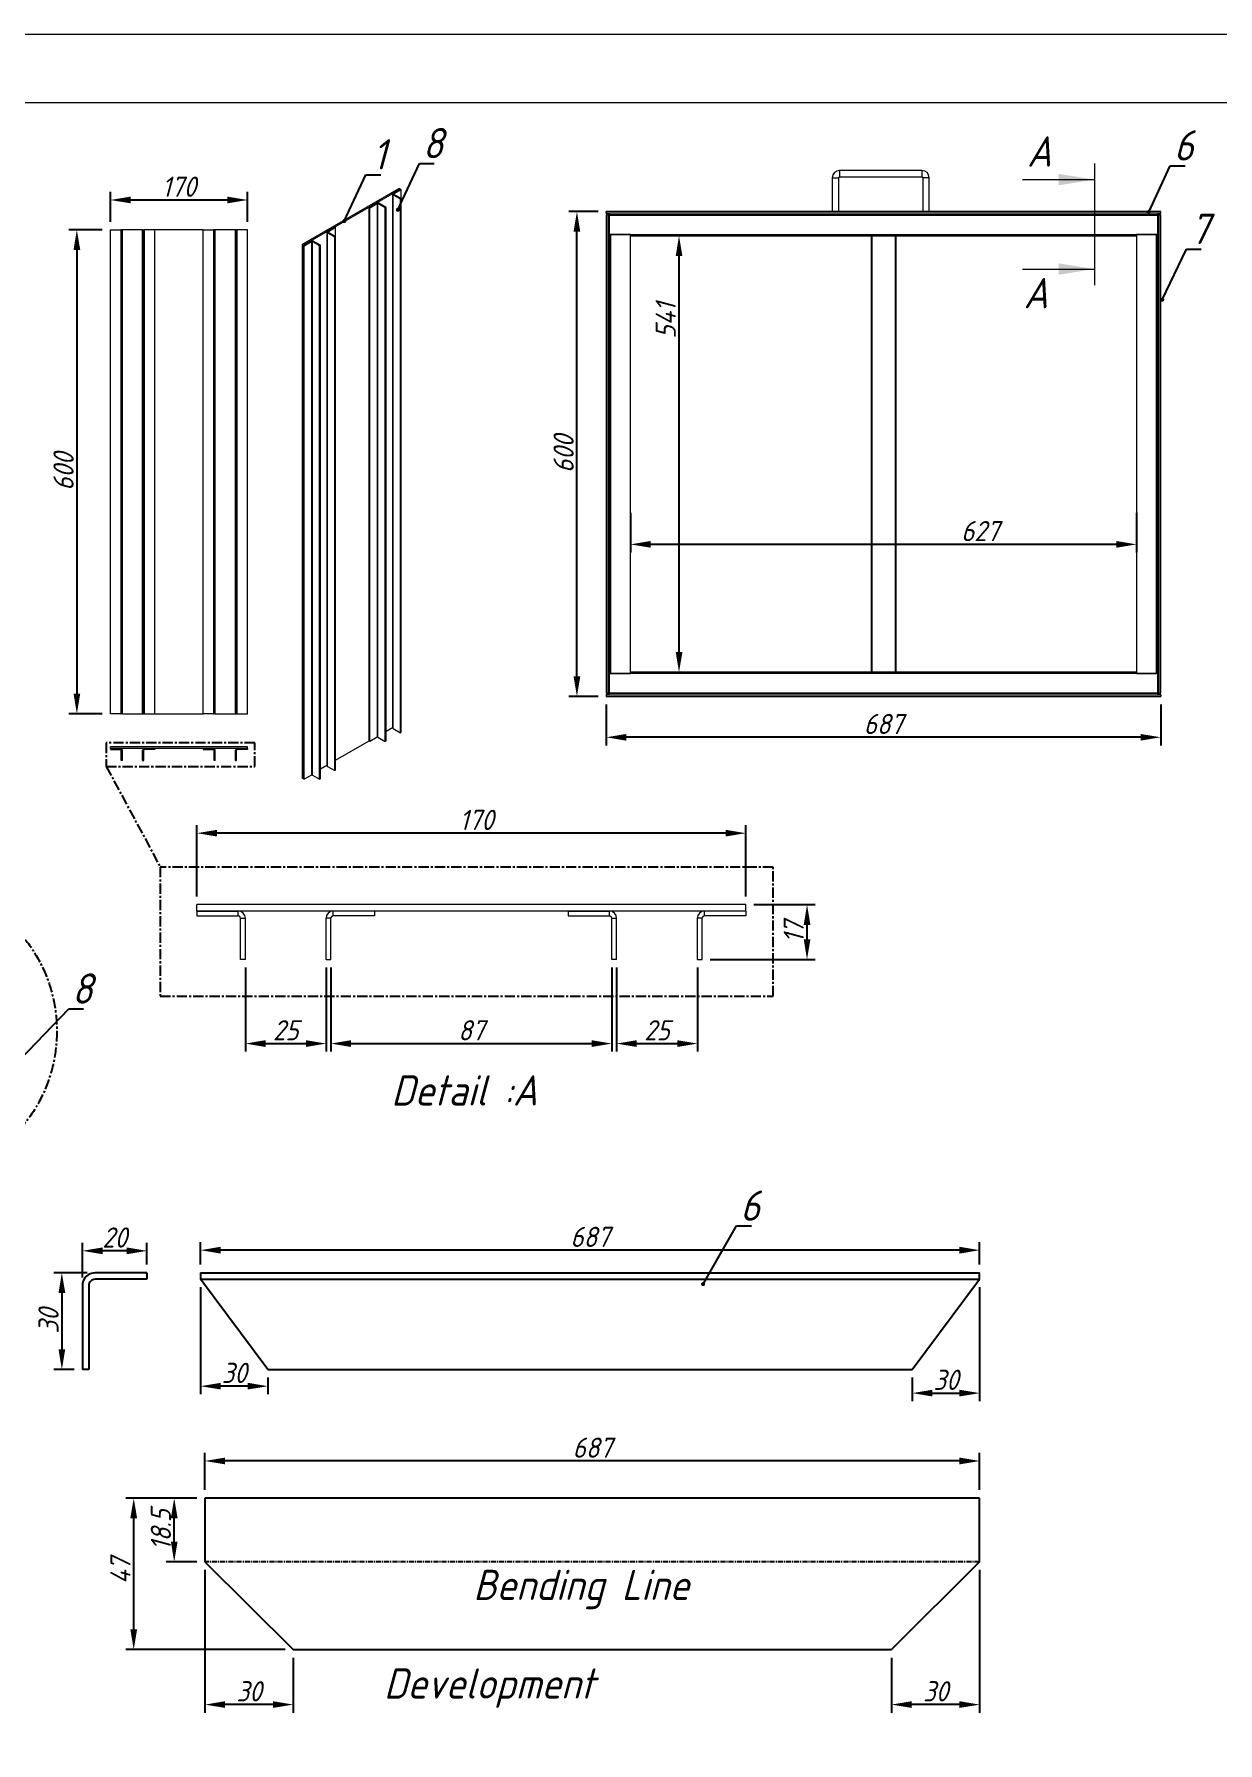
# Model space of a CAD drawing. Header units: millimetres. Extents: x -9597 to 2270, y 2583 to 7749.
# Drawn here: x -8324 to -6857, y 5631 to 7749 of the extents above; entities that cross this region are included whole.
import ezdxf

# ---------------------------------------------------------------- set-up
doc = ezdxf.new("R2010")
doc.units = ezdxf.units.MM
for name, pattern in [('CENTER', [10.16, 6.35, -1.27, 1.27, -1.27]), ('CENTERX2', [20.32, 12.7, -2.54, 2.54, -2.54]), ('SLD-Solid', [0])]:
    doc.linetypes.add(name, pattern=pattern)
doc.styles.add('GENISO', font='geniso.shx', dxfattribs={"oblique": 15})
doc.dimstyles.new('Scale', dxfattribs={"dimscale": 10, "dimtxt": 2.5, "dimasz": 2.5, "dimexe": 1, "dimexo": 1, "dimgap": 0.4, "dimtad": 1, "dimdec": 0, "dimzin": 0, "dimtxsty": 'GENISO', "dimcen": 2.5, "dimclrd": 1, "dimclre": 1, "dimclrt": 256, "dimadec": 0, "dimazin": 0, "dimtfac": 1, "dimtdec": 0, "dimtmove": 0, "dimatfit": 3, "dimfxl": 1, "dimtzin": 0, "dimlwd": -1, "dimlwe": -1, "dimarcsym": 0})
doc.dimstyles.new('Scale 4B1', dxfattribs={"dimscale": 10, "dimtxt": 2.5, "dimasz": 2.5, "dimexe": 1, "dimexo": 1, "dimgap": 0.4, "dimtad": 1, "dimdec": 0, "dimlfac": 0.25, "dimzin": 0, "dimtxsty": 'GENISO', "dimcen": 2.5, "dimclrd": 1, "dimclre": 1, "dimclrt": 256, "dimadec": 0, "dimazin": 0, "dimtfac": 1, "dimtdec": 0, "dimtmove": 0, "dimatfit": 3, "dimfxl": 1, "dimtzin": 0, "dimlwd": -1, "dimlwe": -1, "dimarcsym": 0})
doc.dimstyles.new('Scale 4B11', dxfattribs={"dimscale": 10, "dimtxt": 2.5, "dimasz": 2.5, "dimexe": 1, "dimexo": 1, "dimgap": 0.4, "dimtad": 1, "dimdec": 0, "dimlfac": 0.25, "dimzin": 0, "dimtxsty": 'GENISO', "dimcen": 2.5, "dimclrd": 1, "dimclre": 1, "dimclrt": 256, "dimadec": 0, "dimazin": 0, "dimtfac": 1, "dimtdec": 0, "dimtmove": 0, "dimatfit": 3, "dimfxl": 1, "dimtzin": 0, "dimlwd": -1, "dimlwe": -1, "dimarcsym": 0})
doc.dimstyles.new('Scale 5B1', dxfattribs={"dimscale": 10, "dimtxt": 2.5, "dimasz": 2.5, "dimexe": 1, "dimexo": 1, "dimgap": 0.4, "dimtad": 1, "dimdec": 0, "dimlfac": 0.2, "dimzin": 0, "dimtxsty": 'GENISO', "dimcen": 2.5, "dimclrd": 1, "dimclre": 1, "dimclrt": 256, "dimadec": 0, "dimazin": 0, "dimtfac": 1, "dimtdec": 0, "dimtmove": 0, "dimatfit": 3, "dimfxl": 1, "dimtzin": 0, "dimlwd": -1, "dimlwe": -1, "dimarcsym": 0})

# ---------------------------------------------------------------- blocks, each defined once
blk = doc.blocks.new('*D24')
at = {"color": 1, "transparency": 16777216}
for p, q in [((-8062.2, 6591.9), (-8062.2, 6487.7)), ((-7962.2, 6591.9), (-7962.2, 6487.7)), ((-8037.2, 6497.7), (-7987.2, 6497.7))]:
    blk.add_line(p, q, dxfattribs=at)
for points in [[(-8037.2, 6501.9), (-8037.2, 6493.5), (-8062.2, 6497.7)], [(-7987.2, 6501.9), (-7987.2, 6493.5), (-7962.2, 6497.7)]]:
    blk.add_solid(points, dxfattribs=at)
at = {"layer": 'Defpoints', "color": 0, "transparency": 16777216}
for p in [(-8062.2, 6601.9), (-7962.2, 6601.9), (-7962.2, 6497.7)]:
    blk.add_point(p, dxfattribs=at)
at = {"transparency": 16777216, "insert": (-8012.2, 6514.2), "char_height": 25, "attachment_point": 5, "style": 'GENISO'}
blk.add_mtext('25', dxfattribs=at)
blk = doc.blocks.new('*D25')
at = {"color": 1, "transparency": 16777216}
for p, q in [((-7956.2, 6591.9), (-7956.2, 6487.7)), ((-7608.2, 6591.9), (-7608.2, 6487.7)), ((-7931.2, 6497.7), (-7633.2, 6497.7))]:
    blk.add_line(p, q, dxfattribs=at)
for points in [[(-7931.2, 6501.9), (-7931.2, 6493.5), (-7956.2, 6497.7)], [(-7633.2, 6501.9), (-7633.2, 6493.5), (-7608.2, 6497.7)]]:
    blk.add_solid(points, dxfattribs=at)
at = {"layer": 'Defpoints', "color": 0, "transparency": 16777216}
for p in [(-7956.2, 6601.9), (-7608.2, 6601.9), (-7608.2, 6497.7)]:
    blk.add_point(p, dxfattribs=at)
at = {"transparency": 16777216, "insert": (-7782.2, 6514.2), "char_height": 25, "attachment_point": 5, "style": 'GENISO'}
blk.add_mtext('87', dxfattribs=at)
blk = doc.blocks.new('*D26')
at = {"color": 1, "transparency": 16777216}
for p, q in [((-7602.2, 6591.9), (-7602.2, 6487.7)), ((-7502.2, 6591.9), (-7502.2, 6487.7)), ((-7577.2, 6497.7), (-7527.2, 6497.7))]:
    blk.add_line(p, q, dxfattribs=at)
for points in [[(-7577.2, 6501.9), (-7577.2, 6493.5), (-7602.2, 6497.7)], [(-7527.2, 6501.9), (-7527.2, 6493.5), (-7502.2, 6497.7)]]:
    blk.add_solid(points, dxfattribs=at)
at = {"layer": 'Defpoints', "color": 0, "transparency": 16777216}
for p in [(-7602.2, 6601.9), (-7502.2, 6601.9), (-7502.2, 6497.7)]:
    blk.add_point(p, dxfattribs=at)
at = {"transparency": 16777216, "insert": (-7552.2, 6514.2), "char_height": 25, "attachment_point": 5, "style": 'GENISO'}
blk.add_mtext('25', dxfattribs=at)
blk = doc.blocks.new('*D27')
at = {"color": 1, "transparency": 16777216}
for p, q in [((-7432.2, 6669.9), (-7356.3, 6669.9)), ((-7366.3, 6626.9), (-7366.3, 6644.9)), ((-7486.2, 6601.9), (-7356.3, 6601.9))]:
    blk.add_line(p, q, dxfattribs=at)
for points in [[(-7370.4, 6644.9), (-7362.1, 6644.9), (-7366.3, 6669.9)], [(-7370.4, 6626.9), (-7362.1, 6626.9), (-7366.3, 6601.9)]]:
    blk.add_solid(points, dxfattribs=at)
at = {"layer": 'Defpoints', "color": 0, "transparency": 16777216}
for p in [(-7442.2, 6669.9), (-7366.3, 6669.9), (-7496.2, 6601.9)]:
    blk.add_point(p, dxfattribs=at)
at = {"transparency": 16777216, "insert": (-7382.8, 6635.9), "char_height": 25, "attachment_point": 5, "rotation": 90, "style": 'GENISO'}
blk.add_mtext('17', dxfattribs=at)
blk = doc.blocks.new('*D28')
at = {"color": 1, "transparency": 16777216}
for p, q in [((-8122.2, 6679.9), (-8122.2, 6768.5)), ((-7467.2, 6758.5), (-8097.2, 6758.5)), ((-7442.2, 6679.9), (-7442.2, 6768.5))]:
    blk.add_line(p, q, dxfattribs=at)
for points in [[(-8097.2, 6762.7), (-8097.2, 6754.4), (-8122.2, 6758.5)], [(-7467.2, 6762.7), (-7467.2, 6754.4), (-7442.2, 6758.5)]]:
    blk.add_solid(points, dxfattribs=at)
at = {"layer": 'Defpoints', "color": 0, "transparency": 16777216}
for p in [(-8122.2, 6758.5), (-8122.2, 6669.9), (-7442.2, 6669.9)]:
    blk.add_point(p, dxfattribs=at)
at = {"transparency": 16777216, "insert": (-7775.8, 6775), "char_height": 25, "attachment_point": 5, "style": 'GENISO'}
blk.add_mtext('170', dxfattribs=at)
blk = doc.blocks.new('*D29')
at = {"color": 1, "transparency": 16777216}
for p, q in [((-8239.5, 7506.5), (-8281, 7506.5)), ((-8271, 7481.5), (-8271, 6931.5)), ((-8239.5, 6906.5), (-8281, 6906.5))]:
    blk.add_line(p, q, dxfattribs=at)
for points in [[(-8275.1, 7481.5), (-8266.8, 7481.5), (-8271, 7506.5)], [(-8275.1, 6931.5), (-8266.8, 6931.5), (-8271, 6906.5)]]:
    blk.add_solid(points, dxfattribs=at)
at = {"layer": 'Defpoints', "color": 0, "transparency": 16777216}
for p in [(-8229.5, 7506.5), (-8271, 6906.5), (-8229.5, 6906.5)]:
    blk.add_point(p, dxfattribs=at)
at = {"transparency": 16777216, "insert": (-8287.5, 7206.5), "char_height": 25, "attachment_point": 5, "rotation": 90, "style": 'GENISO'}
blk.add_mtext('600', dxfattribs=at)
blk = doc.blocks.new('*D30')
at = {"color": 1, "transparency": 16777216}
for p, q in [((-8229.5, 7516.5), (-8229.5, 7553.4)), ((-8084.5, 7543.4), (-8204.5, 7543.4)), ((-8059.5, 7516.5), (-8059.5, 7553.4))]:
    blk.add_line(p, q, dxfattribs=at)
for points in [[(-8204.5, 7547.6), (-8204.5, 7539.3), (-8229.5, 7543.4)], [(-8084.5, 7547.6), (-8084.5, 7539.3), (-8059.5, 7543.4)]]:
    blk.add_solid(points, dxfattribs=at)
at = {"layer": 'Defpoints', "color": 0, "transparency": 16777216}
for p in [(-8229.5, 7543.4), (-8229.5, 7506.5), (-8059.5, 7506.5)]:
    blk.add_point(p, dxfattribs=at)
at = {"transparency": 16777216, "insert": (-8144.5, 7559.9), "char_height": 25, "attachment_point": 5, "style": 'GENISO'}
blk.add_mtext('170', dxfattribs=at)
blk = doc.blocks.new('*D36')
at = {"color": 1, "transparency": 16777216}
for p, q in [((-7625.1, 7529), (-7661.4, 7529)), ((-7651.4, 6953), (-7651.4, 7504)), ((-7625.1, 6928), (-7661.4, 6928))]:
    blk.add_line(p, q, dxfattribs=at)
for points in [[(-7655.6, 7504), (-7647.2, 7504), (-7651.4, 7529)], [(-7655.6, 6953), (-7647.2, 6953), (-7651.4, 6928)]]:
    blk.add_solid(points, dxfattribs=at)
at = {"layer": 'Defpoints', "color": 0, "transparency": 16777216}
for p in [(-7651.4, 7529), (-7615.1, 7529), (-7615.1, 6928)]:
    blk.add_point(p, dxfattribs=at)
at = {"transparency": 16777216, "insert": (-7667.9, 7228.5), "char_height": 25, "attachment_point": 5, "rotation": 90, "style": 'GENISO'}
blk.add_mtext('600', dxfattribs=at)
blk = doc.blocks.new('*D37')
at = {"color": 1, "transparency": 16777216}
for p, q in [((-7615.1, 6918), (-7615.1, 6867.4)), ((-6928.1, 6918), (-6928.1, 6867.4)), ((-6953.1, 6877.4), (-7590.1, 6877.4))]:
    blk.add_line(p, q, dxfattribs=at)
for points in [[(-7590.1, 6881.5), (-7590.1, 6873.2), (-7615.1, 6877.4)], [(-6953.1, 6881.5), (-6953.1, 6873.2), (-6928.1, 6877.4)]]:
    blk.add_solid(points, dxfattribs=at)
at = {"layer": 'Defpoints', "color": 0, "transparency": 16777216}
for p in [(-7615.1, 6928), (-6928.1, 6928), (-7615.1, 6877.4)]:
    blk.add_point(p, dxfattribs=at)
at = {"transparency": 16777216, "insert": (-7271.6, 6893.9), "char_height": 25, "attachment_point": 5, "style": 'GENISO'}
blk.add_mtext('687', dxfattribs=at)
blk = doc.blocks.new('*D38')
at = {"color": 1, "transparency": 16777216}
for p, q in [((-7585.1, 7155.7), (-7585.1, 7106.5)), ((-6958.1, 7155.7), (-6958.1, 7106.5)), ((-6983.1, 7116.5), (-7560.1, 7116.5))]:
    blk.add_line(p, q, dxfattribs=at)
for points in [[(-7560.1, 7120.7), (-7560.1, 7112.4), (-7585.1, 7116.5)], [(-6983.1, 7120.7), (-6983.1, 7112.4), (-6958.1, 7116.5)]]:
    blk.add_solid(points, dxfattribs=at)
at = {"layer": 'Defpoints', "color": 0, "transparency": 16777216}
for p in [(-7585.1, 7165.7), (-6958.1, 7165.7), (-7585.1, 7116.5)]:
    blk.add_point(p, dxfattribs=at)
at = {"transparency": 16777216, "insert": (-7151.8, 7133), "char_height": 25, "attachment_point": 5, "style": 'GENISO'}
blk.add_mtext('627', dxfattribs=at)
blk = doc.blocks.new('*D39')
at = {"color": 1, "transparency": 16777216}
for p, q in [((-7491.3, 7499), (-7534.9, 7499)), ((-7524.9, 6983), (-7524.9, 7474)), ((-7542.9, 6958), (-7514.9, 6958))]:
    blk.add_line(p, q, dxfattribs=at)
for points in [[(-7529, 7474), (-7520.7, 7474), (-7524.9, 7499)], [(-7529, 6983), (-7520.7, 6983), (-7524.9, 6958)]]:
    blk.add_solid(points, dxfattribs=at)
at = {"layer": 'Defpoints', "color": 0, "transparency": 16777216}
for p in [(-7524.9, 7499), (-7481.3, 7499), (-7552.9, 6958)]:
    blk.add_point(p, dxfattribs=at)
at = {"transparency": 16777216, "insert": (-7541.4, 7393.8), "char_height": 25, "attachment_point": 5, "rotation": 90, "style": 'GENISO'}
blk.add_mtext('541', dxfattribs=at)
blk = doc.blocks.new('sd asdasda')
at = {"color": 3}
for p, q in [((7759.9, 2413.3), (7759.9, 2405.3)), ((7687.9, 2293.3), (7679.9, 2293.3))]:
    blk.add_line(p, q, dxfattribs=at)
for points in [[(7759.9, 2413.3), (7695.9, 2413.3, 0.414214), (7679.9, 2397.3), (7679.9, 2293.3)], [(7759.9, 2405.3), (7695.9, 2405.3, 0.414214), (7687.9, 2397.3), (7687.9, 2293.3)]]:
    blk.add_lwpolyline(points, format="xyb", dxfattribs=at)
blk = doc.blocks.new('*D50')
at = {"color": 1, "transparency": 16777216}
for p, q in [((-8264.2, 6207.7), (-8264.2, 6250.8)), ((-8184.2, 6223.7), (-8184.2, 6250.8)), ((-8209.2, 6240.8), (-8239.2, 6240.8))]:
    blk.add_line(p, q, dxfattribs=at)
for points in [[(-8239.2, 6245), (-8239.2, 6236.6), (-8264.2, 6240.8)], [(-8209.2, 6245), (-8209.2, 6236.6), (-8184.2, 6240.8)]]:
    blk.add_solid(points, dxfattribs=at)
at = {"layer": 'Defpoints', "color": 0, "transparency": 16777216}
for p in [(-8264.2, 6240.8), (-8184.2, 6213.7), (-8264.2, 6197.7)]:
    blk.add_point(p, dxfattribs=at)
at = {"transparency": 16777216, "insert": (-8224.2, 6257.3), "char_height": 25, "attachment_point": 5, "style": 'GENISO'}
blk.add_mtext('20', dxfattribs=at)
blk = doc.blocks.new('*D51')
at = {"color": 1, "transparency": 16777216}
for p, q in [((-8258.2, 6213.7), (-8299.6, 6213.7)), ((-8289.6, 6188.7), (-8289.6, 6118.7)), ((-8274.2, 6093.7), (-8299.6, 6093.7))]:
    blk.add_line(p, q, dxfattribs=at)
for points in [[(-8293.7, 6188.7), (-8285.4, 6188.7), (-8289.6, 6213.7)], [(-8293.7, 6118.7), (-8285.4, 6118.7), (-8289.6, 6093.7)]]:
    blk.add_solid(points, dxfattribs=at)
at = {"layer": 'Defpoints', "color": 0, "transparency": 16777216}
for p in [(-8248.2, 6213.7), (-8289.6, 6093.7), (-8264.2, 6093.7)]:
    blk.add_point(p, dxfattribs=at)
at = {"transparency": 16777216, "insert": (-8306.1, 6153.7), "char_height": 25, "attachment_point": 5, "rotation": 90, "style": 'GENISO'}
blk.add_mtext('30', dxfattribs=at)
blk = doc.blocks.new('*D52')
at = {"color": 1, "transparency": 16777216}
for p, q in [((-8117.8, 6223.7), (-8117.8, 6251.6)), ((-7152.4, 6223.7), (-7152.4, 6251.6)), ((-7177.4, 6241.6), (-8092.8, 6241.6))]:
    blk.add_line(p, q, dxfattribs=at)
for points in [[(-8092.8, 6245.8), (-8092.8, 6237.4), (-8117.8, 6241.6)], [(-7177.4, 6245.8), (-7177.4, 6237.4), (-7152.4, 6241.6)]]:
    blk.add_solid(points, dxfattribs=at)
at = {"layer": 'Defpoints', "color": 0, "transparency": 16777216}
for p in [(-8117.8, 6241.6), (-8117.8, 6213.7), (-7152.4, 6213.7)]:
    blk.add_point(p, dxfattribs=at)
at = {"transparency": 16777216, "insert": (-7635.1, 6258.1), "char_height": 25, "attachment_point": 5, "style": 'GENISO'}
blk.add_mtext('687', dxfattribs=at)
blk = doc.blocks.new('*D53')
at = {"color": 1, "transparency": 16777216}
for p, q in [((-8117.8, 6195.7), (-8117.8, 6063)), ((-8034.3, 6083.7), (-8034.3, 6063)), ((-8059.3, 6073), (-8092.8, 6073))]:
    blk.add_line(p, q, dxfattribs=at)
for points in [[(-8092.8, 6077.2), (-8092.8, 6068.9), (-8117.8, 6073)], [(-8059.3, 6077.2), (-8059.3, 6068.9), (-8034.3, 6073)]]:
    blk.add_solid(points, dxfattribs=at)
at = {"layer": 'Defpoints', "color": 0, "transparency": 16777216}
for p in [(-8117.8, 6205.7), (-8034.3, 6093.7), (-8117.8, 6073)]:
    blk.add_point(p, dxfattribs=at)
at = {"transparency": 16777216, "insert": (-8076.1, 6089.5), "char_height": 25, "attachment_point": 5, "style": 'GENISO'}
blk.add_mtext('30', dxfattribs=at)
blk = doc.blocks.new('*D54')
at = {"color": 1, "transparency": 16777216}
for p, q in [((-7152.4, 6195.7), (-7152.4, 6054.4)), ((-7235.9, 6083.7), (-7235.9, 6054.4)), ((-7210.9, 6064.4), (-7177.4, 6064.4))]:
    blk.add_line(p, q, dxfattribs=at)
for points in [[(-7210.9, 6068.6), (-7210.9, 6060.3), (-7235.9, 6064.4)], [(-7177.4, 6068.6), (-7177.4, 6060.3), (-7152.4, 6064.4)]]:
    blk.add_solid(points, dxfattribs=at)
at = {"layer": 'Defpoints', "color": 0, "transparency": 16777216}
for p in [(-7152.4, 6205.7), (-7235.9, 6093.7), (-7152.4, 6064.4)]:
    blk.add_point(p, dxfattribs=at)
at = {"transparency": 16777216, "insert": (-7194.2, 6080.9), "char_height": 25, "attachment_point": 5, "style": 'GENISO'}
blk.add_mtext('30', dxfattribs=at)
blk = doc.blocks.new('*D55')
at = {"color": 1, "transparency": 16777216}
for p, q in [((-8122.3, 5934.4), (-8210.5, 5934.4)), ((-8200.5, 5771.4), (-8200.5, 5909.4)), ((-8013, 5746.4), (-8210.5, 5746.4))]:
    blk.add_line(p, q, dxfattribs=at)
for points in [[(-8204.7, 5909.4), (-8196.4, 5909.4), (-8200.5, 5934.4)], [(-8204.7, 5771.4), (-8196.4, 5771.4), (-8200.5, 5746.4)]]:
    blk.add_solid(points, dxfattribs=at)
at = {"layer": 'Defpoints', "color": 0, "transparency": 16777216}
for p in [(-8200.5, 5934.4), (-8112.3, 5934.4), (-8003, 5746.4)]:
    blk.add_point(p, dxfattribs=at)
at = {"transparency": 16777216, "insert": (-8217, 5844), "char_height": 25, "attachment_point": 5, "rotation": 90, "style": 'GENISO'}
blk.add_mtext('47', dxfattribs=at)
blk = doc.blocks.new('*D56')
at = {"color": 1, "transparency": 16777216}
for p, q in [((-8122.3, 5934.4), (-8160.4, 5934.4)), ((-8150.4, 5880.3), (-8150.4, 5909.4)), ((-8122.3, 5855.3), (-8160.4, 5855.3))]:
    blk.add_line(p, q, dxfattribs=at)
for points in [[(-8154.5, 5909.4), (-8146.2, 5909.4), (-8150.4, 5934.4)], [(-8154.5, 5880.3), (-8146.2, 5880.3), (-8150.4, 5855.3)]]:
    blk.add_solid(points, dxfattribs=at)
at = {"layer": 'Defpoints', "color": 0, "transparency": 16777216}
for p in [(-8150.4, 5934.4), (-8112.3, 5934.4), (-8112.3, 5855.3)]:
    blk.add_point(p, dxfattribs=at)
at = {"transparency": 16777216, "insert": (-8166.9, 5894.9), "char_height": 25, "attachment_point": 5, "rotation": 90, "style": 'GENISO'}
blk.add_mtext('18.5', dxfattribs=at)
blk = doc.blocks.new('*D57')
at = {"color": 1, "transparency": 16777216}
for p, q in [((-8112.3, 5944.4), (-8112.3, 5990.3)), ((-7177.4, 5980.3), (-8087.3, 5980.3)), ((-7152.4, 5944.4), (-7152.4, 5990.3))]:
    blk.add_line(p, q, dxfattribs=at)
for points in [[(-8087.3, 5984.5), (-8087.3, 5976.1), (-8112.3, 5980.3)], [(-7177.4, 5984.5), (-7177.4, 5976.1), (-7152.4, 5980.3)]]:
    blk.add_solid(points, dxfattribs=at)
at = {"layer": 'Defpoints', "color": 0, "transparency": 16777216}
for p in [(-8112.3, 5980.3), (-8112.3, 5934.4), (-7152.4, 5934.4)]:
    blk.add_point(p, dxfattribs=at)
at = {"transparency": 16777216, "insert": (-7632.3, 5996.8), "char_height": 25, "attachment_point": 5, "style": 'GENISO'}
blk.add_mtext('687', dxfattribs=at)
blk = doc.blocks.new('*D58')
at = {"color": 1, "transparency": 16777216}
for p, q in [((-7152.4, 5845.3), (-7152.4, 5668.3)), ((-7261.7, 5736.4), (-7261.7, 5668.3)), ((-7177.4, 5678.3), (-7236.7, 5678.3))]:
    blk.add_line(p, q, dxfattribs=at)
for points in [[(-7236.7, 5682.5), (-7236.7, 5674.2), (-7261.7, 5678.3)], [(-7177.4, 5682.5), (-7177.4, 5674.2), (-7152.4, 5678.3)]]:
    blk.add_solid(points, dxfattribs=at)
at = {"layer": 'Defpoints', "color": 0, "transparency": 16777216}
for p in [(-7152.4, 5855.3), (-7261.7, 5746.4), (-7261.7, 5678.3)]:
    blk.add_point(p, dxfattribs=at)
at = {"transparency": 16777216, "insert": (-7207, 5694.8), "char_height": 25, "attachment_point": 5, "style": 'GENISO'}
blk.add_mtext('30', dxfattribs=at)
blk = doc.blocks.new('*D59')
at = {"color": 1, "transparency": 16777216}
for p, q in [((-8112.3, 5845.3), (-8112.3, 5668.3)), ((-8003, 5736.4), (-8003, 5668.3)), ((-8028, 5678.3), (-8087.3, 5678.3))]:
    blk.add_line(p, q, dxfattribs=at)
for points in [[(-8087.3, 5682.5), (-8087.3, 5674.2), (-8112.3, 5678.3)], [(-8028, 5682.5), (-8028, 5674.2), (-8003, 5678.3)]]:
    blk.add_solid(points, dxfattribs=at)
at = {"layer": 'Defpoints', "color": 0, "transparency": 16777216}
for p in [(-8112.3, 5855.3), (-8003, 5746.4), (-8112.3, 5678.3)]:
    blk.add_point(p, dxfattribs=at)
at = {"transparency": 16777216, "insert": (-8057.7, 5694.8), "char_height": 25, "attachment_point": 5, "style": 'GENISO'}
blk.add_mtext('30', dxfattribs=at)

msp = doc.modelspace()

# ---------------------------------------------------------------- linework, layer by layer
at = {"color": 1, "lineweight": 13}
for p, q in [((-7010.3, 7588.7), (-7010.3, 7437.8)), ((-7099.2, 7568.7), (-7010.3, 7568.7)), ((-7099.2, 7457.8), (-7010.3, 7457.8))]:
    msp.add_line(p, q, dxfattribs=at)
at = {"color": 3, "lineweight": 13}
for p, q in [((-7335, 7571), (-7335, 7529)), ((-7335, 7571), (-7331, 7571)), ((-7331, 7571), (-7327, 7571)), ((-7327, 7529), (-7327, 7571)), ((-7224, 7580), (-7326, 7580)), ((-7326, 7580), (-7326, 7576)), ((-7326, 7576), (-7326, 7572)), ((-7326, 7572), (-7224, 7572)), ((-7224, 7580), (-7224, 7576)), ((-7224, 7576), (-7224, 7572)), ((-7223, 7571), (-7223, 7529)), ((-7219, 7571), (-7223, 7571)), ((-7215, 7571), (-7219, 7571)), ((-7215, 7529), (-7215, 7571)), ((-7871.5, 7557.5), (-7991.7, 7488.1)), ((-7870.1, 7556.7), (-7990.3, 7487.3)), ((-7879.8, 7550.6), (-7879.8, 6889.2)), ((-7870.1, 7556.7), (-7879.1, 7551.5)), ((-7878.1, 7550.9), (-7879.1, 7551.5)), ((-7878.1, 7550.3), (-7879.1, 7549.7)), ((-7870.1, 7544.5), (-7879.1, 7549.7)), ((-7879.1, 6888.3), (-7879.1, 7549.7)), ((-7869.1, 7556.1), (-7878.1, 7550.9)), ((-7878.1, 7550.3), (-7878.1, 7550.9)), ((-7869.1, 7545.1), (-7878.1, 7550.3)), ((-7870.1, 7556.7), (-7871.5, 7557.5)), ((-7870.1, 7556.7), (-7869.1, 7556.1)), ((-7870.1, 7544.5), (-7869.1, 7545.1)), ((-7870.1, 6883.1), (-7870.1, 7544.5)), ((-7869.1, 7545.1), (-7869.1, 7556.1)), ((-7869.1, 6883.7), (-7869.1, 7545.1)), ((-7909, 7534.3), (-7900, 7539.5)), ((-7909, 6872.9), (-7909, 7534.3)), ((-7909, 7534.3), (-7908, 7533.6)), ((-7908, 7533.6), (-7898.9, 7538.9)), ((-7908, 6872.3), (-7908, 7533.6)), ((-7898.9, 7538.9), (-7900, 7539.5)), ((-7898.9, 7538.9), (-7898.9, 6877.5)), ((-7897.9, 7538.9), (-7896.8, 7539.5)), ((-7888.9, 7533.6), (-7897.9, 7538.9)), ((-7897.9, 6877.5), (-7897.9, 7538.9)), ((-7887.8, 7534.3), (-7896.8, 7539.5)), ((-7887.8, 7534.3), (-7888.9, 7533.6)), ((-7888.9, 6872.3), (-7888.9, 7533.6)), ((-7887.8, 6872.9), (-7887.8, 7534.3)), ((-6928.1, 7529), (-7615.1, 7529)), ((-7615.1, 7527), (-7615.1, 7529)), ((-6928.1, 7527), (-7615.1, 7527)), ((-7615.1, 7527), (-7614.3, 7526.2)), ((-7615.1, 7525), (-7615.1, 6932)), ((-7613.1, 7525), (-7615.1, 7525)), ((-7614.3, 7526.2), (-7613.1, 7525)), ((-7614.3, 7526.2), (-7611.6, 7526.2)), ((-7613.1, 7525), (-7613.1, 6932)), ((-7612.3, 7524.2), (-7613.1, 7525)), ((-7612.3, 6932.7), (-7612.3, 7524.2)), ((-7612.3, 7524.2), (-7611.6, 7523.5)), ((-7611.6, 7527), (-7611.6, 7525.5)), ((-7611.6, 7525.5), (-6931.6, 7525.5)), ((-7611.6, 7525.5), (-7611.6, 7524.7)), ((-7611.6, 7524.7), (-6931.6, 7524.7)), ((-7611.6, 7524.7), (-7611.6, 7500.5)), ((-6931.6, 7527), (-6931.6, 7525.5)), ((-6931.6, 7526.2), (-6928.8, 7526.2)), ((-6931.6, 7524.7), (-6931.6, 7525.5)), ((-6931.6, 7500.5), (-6931.6, 7524.7)), ((-6930.8, 7524.2), (-6931.6, 7523.5)), ((-6930.1, 7525), (-6930.8, 7524.2)), ((-6930.8, 7524.2), (-6930.8, 6932.7)), ((-6928.8, 7526.2), (-6930.1, 7525)), ((-6930.1, 6932), (-6930.1, 7525)), ((-6930.1, 7525), (-6928.1, 7525)), ((-6928.8, 7526.2), (-6928.1, 7527)), ((-6928.1, 7527), (-6928.1, 7529)), ((-6928.1, 6932), (-6928.1, 7525)), ((-8229.5, 6906.5), (-8229.5, 7506.5)), ((-8229.5, 7506.5), (-8216.7, 7506.5)), ((-8216.7, 7506.5), (-8216.7, 6906.5)), ((-8216, 7506.5), (-8216.7, 7506.5)), ((-8214.5, 7506.5), (-8216, 7506.5)), ((-8216, 6906.5), (-8216, 7506.5)), ((-8214.5, 6906.5), (-8214.5, 7506.5)), ((-8189.5, 7506.5), (-8214.5, 7506.5)), ((-8189.5, 6906.5), (-8189.5, 7506.5)), ((-8189.5, 7506.5), (-8188, 7506.5)), ((-8188, 6906.5), (-8188, 7506.5)), ((-8187.2, 7506.5), (-8188, 7506.5)), ((-8187.2, 6906.5), (-8187.2, 7506.5)), ((-8174.5, 7506.5), (-8187.2, 7506.5)), ((-8174.5, 6906.5), (-8174.5, 7506.5)), ((-8114.5, 7506.5), (-8174.5, 7506.5)), ((-8114.5, 6906.5), (-8114.5, 7506.5)), ((-8114.5, 7506.5), (-8101.7, 7506.5)), ((-8101.7, 7506.5), (-8101.7, 6906.5)), ((-8101, 7506.5), (-8101.7, 7506.5)), ((-8099.5, 7506.5), (-8101, 7506.5)), ((-8101, 6906.5), (-8101, 7506.5)), ((-8099.5, 6906.5), (-8099.5, 7506.5)), ((-8074.5, 7506.5), (-8099.5, 7506.5)), ((-8074.5, 6906.5), (-8074.5, 7506.5)), ((-8074.5, 7506.5), (-8073, 7506.5)), ((-8073, 6906.5), (-8073, 7506.5)), ((-8072.2, 7506.5), (-8073, 7506.5)), ((-8072.2, 6906.5), (-8072.2, 7506.5)), ((-8059.5, 7506.5), (-8072.2, 7506.5)), ((-8059.5, 6906.5), (-8059.5, 7506.5)), ((-7961.1, 7503.6), (-7961.1, 6842.2)), ((-7951.4, 7509.8), (-7960.5, 7504.6)), ((-7959.4, 7503.9), (-7960.5, 7504.6)), ((-7959.4, 7503.3), (-7960.5, 7502.7)), ((-7951.4, 7497.5), (-7960.5, 7502.7)), ((-7960.5, 6841.3), (-7960.5, 7502.7)), ((-7950.4, 7509.2), (-7959.4, 7503.9)), ((-7959.4, 7503.3), (-7959.4, 7503.9)), ((-7950.4, 7498.1), (-7959.4, 7503.3)), ((-7951.4, 7509.8), (-7950.4, 7509.2)), ((-7951.4, 7497.5), (-7950.4, 7498.1)), ((-7950.4, 7498.1), (-7950.4, 7509.2)), ((-7950.4, 6836.7), (-7950.4, 7498.1)), ((-7611.6, 6956.5), (-7611.6, 7500.5)), ((-7611.6, 7500.5), (-7610.1, 7500.5)), ((-7610.1, 6956.5), (-7610.1, 7500.5)), ((-7609.3, 7500.5), (-7610.1, 7500.5)), ((-7609.3, 6956.5), (-7609.3, 7500.5)), ((-7585.1, 7500.5), (-7609.3, 7500.5)), ((-7609.3, 7500.5), (-6933.8, 7500.5)), ((-7585.1, 6956.5), (-7585.1, 7500.5)), ((-7585.1, 7499), (-6958.1, 7499)), ((-6958.1, 7500.5), (-6958.1, 6956.5)), ((-6933.8, 7500.5), (-6958.1, 7500.5)), ((-6933.1, 7500.5), (-6933.8, 7500.5)), ((-6933.8, 7500.5), (-6933.8, 6956.5)), ((-6933.1, 7500.5), (-6933.1, 6956.5)), ((-6931.6, 7500.5), (-6933.1, 7500.5)), ((-6931.6, 7500.5), (-6931.6, 6956.5)), ((-7990.3, 7487.3), (-7991.7, 7488.1)), ((-7991.7, 7488.1), (-7991.7, 6826.7)), ((-7990.3, 7487.3), (-7981.3, 7492.5)), ((-7990.3, 7487.3), (-7989.3, 7486.7)), ((-7990.3, 6825.9), (-7990.3, 7487.3)), ((-7989.3, 7486.7), (-7980.2, 7491.9)), ((-7989.3, 6825.3), (-7989.3, 7486.7)), ((-7980.2, 7491.9), (-7981.3, 7492.5)), ((-7980.2, 7491.9), (-7980.2, 6830.5)), ((-7979.2, 7491.9), (-7978.1, 7492.5)), ((-7970.2, 7486.7), (-7979.2, 7491.9)), ((-7979.2, 6830.5), (-7979.2, 7491.9)), ((-7969.1, 7487.3), (-7978.1, 7492.5)), ((-7969.1, 7487.3), (-7970.2, 7486.7)), ((-7970.2, 6825.3), (-7970.2, 7486.7)), ((-7969.1, 6825.9), (-7969.1, 7487.3)), ((-7951.4, 6836.1), (-7951.4, 7497.5)), ((-7611.6, 6956.5), (-7610.1, 6956.5)), ((-7611.6, 6956.5), (-7611.6, 6932.2)), ((-7610.1, 6956.5), (-7609.3, 6956.5)), ((-7609.3, 6956.5), (-7585.1, 6956.5)), ((-6933.8, 6956.5), (-7609.3, 6956.5)), ((-6958.1, 6958), (-7585.1, 6958)), ((-6958.1, 6956.5), (-6933.8, 6956.5)), ((-6933.8, 6956.5), (-6933.1, 6956.5)), ((-6931.6, 6956.5), (-6933.1, 6956.5)), ((-6931.6, 6932.2), (-6931.6, 6956.5)), ((-7613.1, 6932), (-7615.1, 6932)), ((-7614.3, 6930.7), (-7615.1, 6930)), ((-7615.1, 6930), (-7615.1, 6928)), ((-7615.1, 6930), (-6928.1, 6930)), ((-7615.1, 6928), (-6928.1, 6928)), ((-7614.3, 6930.7), (-7613.1, 6932)), ((-7611.6, 6930.7), (-7614.3, 6930.7)), ((-7613.1, 6932), (-7612.3, 6932.7)), ((-7612.3, 6932.7), (-7611.6, 6933.5)), ((-7611.6, 6932.2), (-7611.6, 6931.5)), ((-6931.6, 6932.2), (-7611.6, 6932.2)), ((-7611.6, 6930), (-7611.6, 6931.5)), ((-6931.6, 6931.5), (-7611.6, 6931.5)), ((-6930.8, 6932.7), (-6931.6, 6933.5)), ((-6931.6, 6931.5), (-6931.6, 6932.2)), ((-6931.6, 6930), (-6931.6, 6931.5)), ((-6928.8, 6930.7), (-6931.6, 6930.7)), ((-6930.8, 6932.7), (-6930.1, 6932)), ((-6930.1, 6932), (-6928.1, 6932)), ((-6928.8, 6930.7), (-6930.1, 6932)), ((-6928.1, 6930), (-6928.8, 6930.7)), ((-6928.1, 6930), (-6928.1, 6928)), ((-8216.7, 6906.5), (-8229.5, 6906.5)), ((-8216.7, 6906.5), (-8216, 6906.5)), ((-8214.5, 6906.5), (-8216, 6906.5)), ((-8214.5, 6906.5), (-8189.5, 6906.5)), ((-8189.5, 6906.5), (-8188, 6906.5)), ((-8188, 6906.5), (-8187.2, 6906.5)), ((-8187.2, 6906.5), (-8174.5, 6906.5)), ((-8174.5, 6906.5), (-8114.5, 6906.5)), ((-8101.7, 6906.5), (-8114.5, 6906.5)), ((-8101.7, 6906.5), (-8101, 6906.5)), ((-8099.5, 6906.5), (-8101, 6906.5)), ((-8099.5, 6906.5), (-8074.5, 6906.5)), ((-8074.5, 6906.5), (-8073, 6906.5)), ((-8073, 6906.5), (-8072.2, 6906.5)), ((-8072.2, 6906.5), (-8059.5, 6906.5)), ((-7887.8, 6885.1), (-7879.8, 6889.7)), ((-7879.1, 6888.3), (-7870.1, 6883.1)), ((-7870.1, 6883.1), (-7869.1, 6883.7)), ((-8229.5, 6863.6), (-8229.5, 6865.6)), ((-8059.5, 6865.6), (-8229.5, 6865.6)), ((-8229.5, 6863.6), (-8229.5, 6862.1)), ((-8229.5, 6863.6), (-8216.7, 6863.6)), ((-8059.5, 6863.6), (-8229.5, 6863.6)), ((-8216.7, 6862.1), (-8216.7, 6863.6)), ((-8174.5, 6863.6), (-8187.2, 6863.6)), ((-8187.2, 6862.1), (-8187.2, 6863.6)), ((-8174.5, 6863.6), (-8174.5, 6862.1)), ((-8114.5, 6863.6), (-8101.7, 6863.6)), ((-8114.5, 6863.6), (-8114.5, 6862.1)), ((-8101.7, 6862.1), (-8101.7, 6863.6)), ((-8072.2, 6862.1), (-8072.2, 6863.6)), ((-8059.5, 6863.6), (-8072.2, 6863.6)), ((-8059.5, 6863.6), (-8059.5, 6865.6)), ((-8059.5, 6863.6), (-8059.5, 6862.1)), ((-7950.4, 6849), (-7909, 6872.9)), ((-7909, 6872.9), (-7908, 6872.3)), ((-7898.9, 6877.5), (-7908, 6872.3)), ((-7897.9, 6877.5), (-7888.9, 6872.3)), ((-7887.8, 6872.9), (-7888.9, 6872.3)), ((-8229.5, 6862.1), (-8216.7, 6862.1)), ((-8216, 6848.6), (-8216, 6861.4)), ((-8216, 6861.4), (-8214.5, 6861.4)), ((-8214.5, 6848.6), (-8216, 6848.6)), ((-8214.5, 6848.6), (-8214.5, 6861.4)), ((-8188, 6861.4), (-8189.5, 6861.4)), ((-8189.5, 6848.6), (-8189.5, 6861.4)), ((-8189.5, 6848.6), (-8188, 6848.6)), ((-8188, 6848.6), (-8188, 6861.4)), ((-8174.5, 6862.1), (-8187.2, 6862.1)), ((-8114.5, 6862.1), (-8101.7, 6862.1)), ((-8101, 6861.4), (-8099.5, 6861.4)), ((-8101, 6848.6), (-8101, 6861.4)), ((-8099.5, 6848.6), (-8101, 6848.6)), ((-8099.5, 6848.6), (-8099.5, 6861.4)), ((-8074.5, 6848.6), (-8074.5, 6861.4)), ((-8073, 6861.4), (-8074.5, 6861.4)), ((-8074.5, 6848.6), (-8073, 6848.6)), ((-8073, 6848.6), (-8073, 6861.4)), ((-8059.5, 6862.1), (-8072.2, 6862.1)), ((-7969.1, 6838.2), (-7961.1, 6842.8)), ((-7960.5, 6841.3), (-7951.4, 6836.1)), ((-7990.3, 6825.9), (-7991.7, 6826.7)), ((-7990.3, 6825.9), (-7989.3, 6825.3)), ((-7980.2, 6830.5), (-7989.3, 6825.3)), ((-7979.2, 6830.5), (-7970.2, 6825.3)), ((-7969.1, 6825.9), (-7970.2, 6825.3)), ((-7951.4, 6836.1), (-7950.4, 6836.7)), ((-8122.2, 6661.9), (-8122.2, 6669.9)), ((-7442.2, 6669.9), (-8122.2, 6669.9)), ((-8122.2, 6661.9), (-8122.2, 6655.9)), ((-8122.2, 6661.9), (-8071.2, 6661.9)), ((-7442.2, 6661.9), (-8122.2, 6661.9)), ((-8122.2, 6655.9), (-8071.2, 6655.9)), ((-8071.2, 6655.9), (-8071.2, 6661.9)), ((-8068.2, 6601.9), (-8068.2, 6653)), ((-8068.2, 6653), (-8062.2, 6653)), ((-8062.2, 6601.9), (-8062.2, 6653)), ((-7956.2, 6653), (-7962.2, 6653)), ((-7962.2, 6601.9), (-7962.2, 6653)), ((-7956.2, 6601.9), (-7956.2, 6653)), ((-7902.2, 6661.9), (-7953.3, 6661.9)), ((-7953.3, 6655.9), (-7953.3, 6661.9)), ((-7902.2, 6655.9), (-7953.3, 6655.9)), ((-7902.2, 6661.9), (-7902.2, 6655.9)), ((-7662.2, 6661.9), (-7611.2, 6661.9)), ((-7662.2, 6661.9), (-7662.2, 6655.9)), ((-7662.2, 6655.9), (-7611.2, 6655.9)), ((-7611.2, 6655.9), (-7611.2, 6661.9)), ((-7608.2, 6653), (-7602.2, 6653)), ((-7608.2, 6601.9), (-7608.2, 6653)), ((-7602.2, 6601.9), (-7602.2, 6653)), ((-7502.2, 6601.9), (-7502.2, 6653)), ((-7496.2, 6653), (-7502.2, 6653)), ((-7496.2, 6601.9), (-7496.2, 6653)), ((-7493.3, 6655.9), (-7493.3, 6661.9)), ((-7442.2, 6661.9), (-7493.3, 6661.9)), ((-7442.2, 6655.9), (-7493.3, 6655.9)), ((-7442.2, 6661.9), (-7442.2, 6669.9)), ((-7442.2, 6661.9), (-7442.2, 6655.9)), ((-8062.2, 6601.9), (-8068.2, 6601.9)), ((-7962.2, 6601.9), (-7956.2, 6601.9)), ((-7602.2, 6601.9), (-7608.2, 6601.9)), ((-7502.2, 6601.9), (-7496.2, 6601.9))]:
    msp.add_line(p, q, dxfattribs=at)
at = {"color": 3}
for p, q in [((-7286.6, 7499), (-7286.6, 6958)), ((-7256.6, 7499), (-7256.6, 6958)), ((-8117.8, 6213.7), (-7152.4, 6213.7)), ((-8117.8, 6213.7), (-8117.8, 6205.7)), ((-7152.4, 6205.7), (-7152.4, 6213.7)), ((-8117.8, 6205.7), (-7152.4, 6205.7)), ((-8034.3, 6093.7), (-8117.8, 6205.7)), ((-7235.9, 6093.7), (-7152.4, 6205.7)), ((-8034.3, 6093.7), (-7235.9, 6093.7)), ((-8112.3, 5934.4), (-8112.3, 5855.3)), ((-7152.4, 5934.4), (-8112.3, 5934.4)), ((-7152.4, 5855.3), (-7152.4, 5934.4)), ((-8112.3, 5855.3), (-8003, 5746.4)), ((-7152.4, 5855.3), (-7261.7, 5746.4)), ((-8003, 5746.4), (-7261.7, 5746.4))]:
    msp.add_line(p, q, dxfattribs=at)
at = {"color": 1, "linetype": 'CENTERX2'}
msp.add_line((-8234.6, 6841.3), (-8167.6, 6716.5), dxfattribs=at)
at = {"color": 1, "linetype": 'CENTER'}
msp.add_line((-7152.4, 5855.3), (-8112.3, 5855.3), dxfattribs=at)
at = {"color": 7, "linetype": 'SLD-Solid', "lineweight": 0}
for points in [[(-9596.6, 7749), (-4918.8, 7749), (-4918.8, 4457.6), (-9596.6, 4457.6)], [(-9512.1, 7664.4), (-5003.4, 7664.4), (-5003.4, 4542.1), (-9512.1, 4542.1)]]:
    msp.add_lwpolyline(points, close=True, dxfattribs=at)
at = {"color": 1, "linetype": 'CENTERX2'}
for points in [[(-8050.5, 6870.6), (-8234.6, 6870.6), (-8234.6, 6841.3), (-8050.5, 6841.3)], [(-7408.3, 6716.5), (-8167.6, 6716.5), (-8167.6, 6556.4), (-7408.3, 6556.4)]]:
    msp.add_lwpolyline(points, close=True, dxfattribs=at)
msp.add_circle((-8480.2, 6513.1), 184.4, dxfattribs=at)
at = {"color": 3, "lineweight": 13}
for centre, radius, start, end in [((-7326, 7571), 9, 90, 180), ((-7326, 7571), 1, 90, 180), ((-7224, 7571), 9, 0, 90), ((-7224, 7571), 1, 0, 90), ((-7878.8, 7550.6), 0.977, 110.7834, 249.2166), ((-7878, 7550.6), 0.322, 110.7834, 249.2166), ((-7898.4, 7536.4), 3.44, 62.6097, 117.3903), ((-7898.4, 7537.9), 1.13, 62.6097, 117.3903), ((-7960.1, 7503.6), 0.977, 110.7834, 249.2166), ((-7959.3, 7503.6), 0.322, 110.7834, 249.2166), ((-7979.7, 7489.5), 3.44, 62.6097, 117.3903), ((-7979.7, 7490.9), 1.13, 62.6097, 117.3903), ((-7878.7, 6889.3), 1.12, 185.6948, 245.6253), ((-8216.7, 6861.4), 2.24, 0, 90), ((-8187.2, 6861.4), 2.24, 90, 180), ((-8101.7, 6861.4), 2.24, 0, 90), ((-8072.2, 6861.4), 2.24, 90, 180), ((-7898.4, 6876.5), 1.13, 62.6097, 117.3903), ((-8216.7, 6861.4), 0.737, 0, 90), ((-8187.2, 6861.4), 0.737, 90, 180), ((-8101.7, 6861.4), 0.737, 0, 90), ((-8072.2, 6861.4), 0.737, 90, 180), ((-7960, 6842.4), 1.12, 185.6948, 245.6253), ((-7979.7, 6829.5), 1.13, 62.6097, 117.3903), ((-8071.2, 6653), 8.95, 0, 90), ((-8071.2, 6653), 2.95, 360, 90), ((-7953.3, 6653), 8.95, 90, 180), ((-7953.3, 6653), 2.95, 90, 180), ((-7611.2, 6653), 8.95, 0, 90), ((-7611.2, 6653), 2.95, 360, 90), ((-7493.3, 6653), 8.95, 90, 180), ((-7493.3, 6653), 2.95, 90, 180)]:
    msp.add_arc(centre, radius, start, end, dxfattribs=at)
at = {"color": 1, "lineweight": 13}
for points in [[(-7010.3, 7568.7), (-7054.7, 7575.8), (-7054.7, 7561.6)], [(-7010.3, 7457.8), (-7054.7, 7464.9), (-7054.7, 7450.7)]]:
    msp.add_solid(points, dxfattribs=at)

# ---------------------------------------------------------------- block references
at = {"color": 3}
msp.add_blockref('sd asdasda', (-15944.1, 3800.3), dxfattribs=at)

# ---------------------------------------------------------------- texts
at = {"char_height": 37.5, "attachment_point": 5, "style": 'GENISO'}
for s, insert in [('8', (-7829.8, 7613.9)), ('6', (-6899.6, 7611.1)), ('1', (-7896.1, 7600)), ('A', (-7078.5, 7603.5)), ('7', (-6879.5, 7507.7)), ('A', (-7082.8, 7427.9)), ('8', (-8264.3, 6565.9)), ('Detail :A', (-7791, 6439.6)), ('6', (-7436.9, 6296.8)), ('Bending Line', (-7646.1, 5821)), ('Development', (-7760.1, 5698.8))]:
    msp.add_mtext(s, dxfattribs=dict(at, insert=insert))

# ---------------------------------------------------------------- dimensions: what is measured, and where the dimension line sits
for base, p1, p2, dimstyle, picture, middle in [((-8229.5, 7543.4), (-8059.5, 7506.5), (-8229.5, 7506.5), 'Scale', '*D30', (-8144.5, 7559.9)), ((-7962.2, 6497.7), (-8062.2, 6601.9), (-7962.2, 6601.9), 'Scale 4B1', '*D24', (-8012.2, 6514.2)), ((-7608.2, 6497.7), (-7956.2, 6601.9), (-7608.2, 6601.9), 'Scale 4B1', '*D25', (-7782.2, 6514.2)), ((-7502.2, 6497.7), (-7602.2, 6601.9), (-7502.2, 6601.9), 'Scale 4B1', '*D26', (-7552.2, 6514.2))]:
    dim = msp.add_linear_dim(base=base, p1=p1, p2=p2, dimstyle=dimstyle)
    dim.commit()
    dim.dimension.update_dxf_attribs({"geometry": picture, "text_midpoint": middle})
at = {"color": 1}
dim = msp.add_linear_dim(base=(-7651.4, 7529), p1=(-7615.1, 6928), p2=(-7615.1, 7529), angle=90, text='600', dimstyle='Scale', dxfattribs=at)
dim.commit()
dim.dimension.update_dxf_attribs({"geometry": '*D36', "text_midpoint": (-7667.9, 7228.5)})
for base, p1, p2, dimstyle, picture, middle in [((-8271, 6906.5), (-8229.5, 7506.5), (-8229.5, 6906.5), 'Scale', '*D29', (-8287.5, 7206.5)), ((-7366.3, 6669.9), (-7496.2, 6601.9), (-7442.2, 6669.9), 'Scale 4B1', '*D27', (-7382.8, 6635.9))]:
    dim = msp.add_linear_dim(base=base, p1=p1, p2=p2, angle=90, dimstyle=dimstyle)
    dim.commit()
    dim.dimension.update_dxf_attribs({"geometry": picture, "text_midpoint": middle})
dim = msp.add_linear_dim(base=(-7524.9, 7499), p1=(-7552.9, 6958), p2=(-7481.3, 7499), angle=90, dimstyle='Scale', dxfattribs=at)
dim.commit()
dim.dimension.update_dxf_attribs({"geometry": '*D39', "text_midpoint": (-7524.9, 7393.8), "dimtype": 160})
dim = msp.add_linear_dim(base=(-7585.1, 7116.5), p1=(-6958.1, 7165.7), p2=(-7585.1, 7165.7), dimstyle='Scale', dxfattribs=at)
dim.commit()
dim.dimension.update_dxf_attribs({"geometry": '*D38', "text_midpoint": (-7151.8, 7116.5), "dimtype": 160})
dim = msp.add_linear_dim(base=(-7615.1, 6877.4), p1=(-6928.1, 6928), p2=(-7615.1, 6928), dimstyle='Scale', dxfattribs=at)
dim.commit()
dim.dimension.update_dxf_attribs({"geometry": '*D37', "text_midpoint": (-7271.6, 6893.9)})
dim = msp.add_linear_dim(base=(-8122.2, 6758.5), p1=(-7442.2, 6669.9), p2=(-8122.2, 6669.9), dimstyle='Scale 4B1')
dim.commit()
dim.dimension.update_dxf_attribs({"geometry": '*D28', "text_midpoint": (-7775.8, 6758.5), "dimtype": 160})
at = {"color": 3}
dim = msp.add_linear_dim(base=(-8264.2, 6240.8), p1=(-8184.2, 6213.7), p2=(-8264.2, 6197.7), dimstyle='Scale 4B11', dxfattribs=at)
dim.commit()
dim.dimension.update_dxf_attribs({"geometry": '*D50', "text_midpoint": (-8224.2, 6257.3)})
for base, p1, p2, text, picture, middle in [((-8117.8, 6241.6), (-7152.4, 6213.7), (-8117.8, 6213.7), '687', '*D52', (-7635.1, 6258.1)), ((-8117.8, 6073), (-8034.3, 6093.7), (-8117.8, 6205.7), '30', '*D53', (-8076.1, 6089.5)), ((-7152.4, 6064.4), (-7235.9, 6093.7), (-7152.4, 6205.7), '30', '*D54', (-7194.2, 6080.9)), ((-8112.3, 5980.3), (-7152.4, 5934.4), (-8112.3, 5934.4), '687', '*D57', (-7632.3, 5996.8)), ((-8112.3, 5678.3), (-8003, 5746.4), (-8112.3, 5855.3), '30', '*D59', (-8057.7, 5694.8)), ((-7261.7, 5678.3), (-7152.4, 5855.3), (-7261.7, 5746.4), '30', '*D58', (-7207, 5694.8))]:
    dim = msp.add_linear_dim(base=base, p1=p1, p2=p2, text=text, dimstyle='Scale 4B11', dxfattribs=at)
    dim.commit()
    dim.dimension.update_dxf_attribs({"geometry": picture, "text_midpoint": middle})
dim = msp.add_linear_dim(base=(-8289.6, 6093.7), p1=(-8248.2, 6213.7), p2=(-8264.2, 6093.7), angle=90, dimstyle='Scale 4B11', dxfattribs=at)
dim.commit()
dim.dimension.update_dxf_attribs({"geometry": '*D51', "text_midpoint": (-8306.1, 6153.7)})
dim = msp.add_linear_dim(base=(-8200.5, 5934.4), p1=(-8003, 5746.4), p2=(-8112.3, 5934.4), angle=90, dimstyle='Scale 4B11', dxfattribs=at)
dim.commit()
dim.dimension.update_dxf_attribs({"geometry": '*D55', "text_midpoint": (-8200.5, 5844), "dimtype": 160})
dim = msp.add_linear_dim(base=(-8150.4, 5934.4), p1=(-8112.3, 5855.3), p2=(-8112.3, 5934.4), angle=90, text='18.5', dimstyle='Scale 4B11', dxfattribs=at)
dim.commit()
dim.dimension.update_dxf_attribs({"geometry": '*D56', "text_midpoint": (-8166.9, 5894.9)})

# ---------------------------------------------------------------- leaders
for points in [[(-7873.3, 7531.2), (-7846.6, 7588.7), (-7828.1, 7588.7)], [(-6943, 7528.4), (-6916.3, 7585.9), (-6897.8, 7585.9)], [(-7939.6, 7517.3), (-7912.9, 7574.8), (-7894.3, 7574.8)], [(-6926.2, 7419.8), (-6896.3, 7482.5), (-6877.8, 7482.5)], [(-8373.6, 6444.4), (-8281.1, 6540.7), (-8262.6, 6540.7)], [(-7495.1, 6199.5), (-7453.7, 6271.6), (-7435.1, 6271.6)]]:
    msp.add_leader(points, dimstyle='Scale 5B1', override={"dimasz": 0.5, "dimldrblk": 'Dot'}, dxfattribs=at)

doc.saveas('drawing.dxf')
